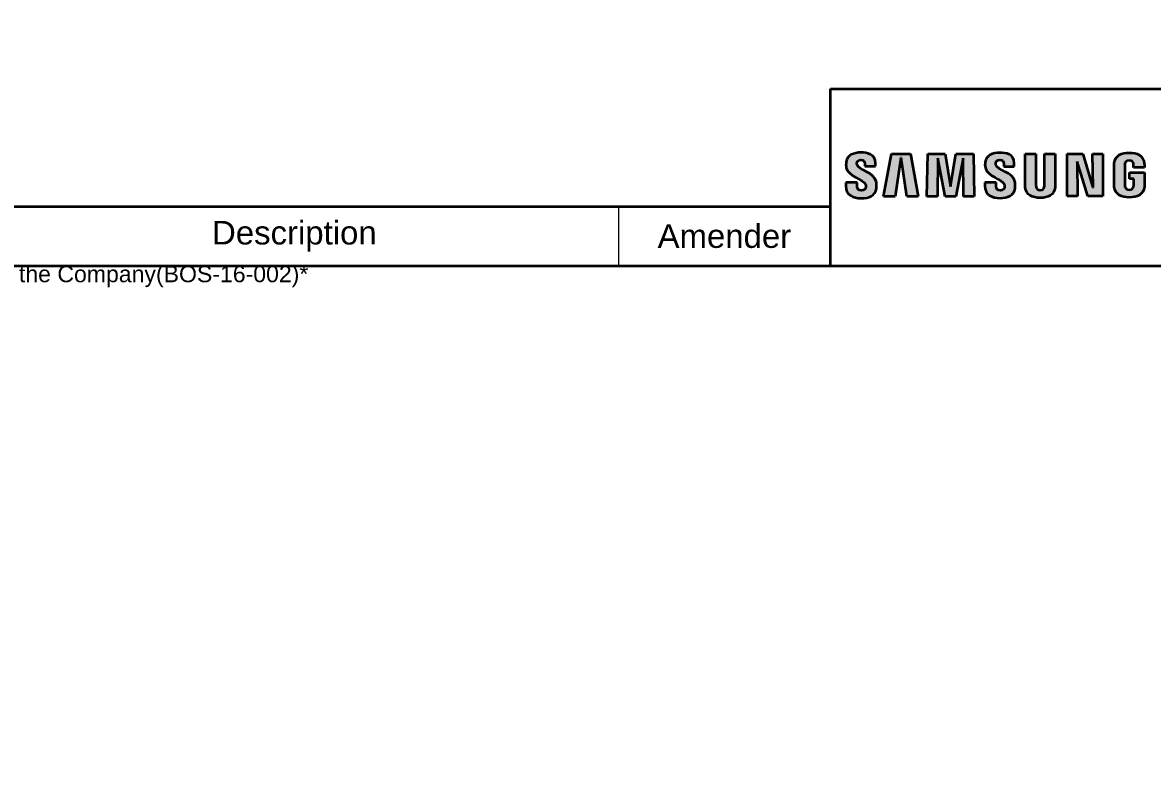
# Model space of a CAD drawing. Header units: millimetres. Extents: x 0 to 693, y -57 to 487.
# Drawn here: x 154.1 to 313.9, y -56.5 to 51 of the extents above; entities that cross this region are included whole.
import ezdxf
from ezdxf import colors
from ezdxf.entities.mleader import LeaderData, LeaderLine
from ezdxf.math import Vec2, Vec3

# ---------------------------------------------------------------- set-up
doc = ezdxf.new("R2010")
doc.units = ezdxf.units.MM
doc.header["$LTSCALE"] = 1.666667
for name, color, linetype in [('Default', 7, 'Continuous'), ('Layer_1', 7, 'Continuous'), ('LOGO', 7, 'Continuous'), ('Template', 7, 'Continuous'), ('TEXT_CALLOUT', 7, 'Continuous')]:
    doc.layers.add(name, color=color, linetype=linetype)

# ---------------------------------------------------------------- blocks, each defined once
blk = doc.blocks.new('_DOT')
at = {"color": 0, "linetype": 'ByBlock', "lineweight": -2}
blk.add_line((-0.5, 0), (-1, 0), dxfattribs=at)
at = {"color": 0, "linetype": 'ByBlock', "const_width": 0.5}
blk.add_lwpolyline([(-0.25, 0, 1), (0.25, 0, 1)], format="xyb", close=True, dxfattribs=at)
blk = doc.blocks.new('SAMSUNG')
at = {"layer": 'Default', "linetype": 'Continuous', "lineweight": 5}
h = blk.add_hatch(color=7, dxfattribs=at)
edge = h.paths.add_edge_path()
edge.add_spline(control_points=[(-0.09, -0.47), (-0.09, -1.81), (0.98, -2.22), (2.11, -2.22), (3.2, -2.22), (4.1, -1.85), (4.25, -0.84), (4.32, -0.32), (4.26, 0.02), (4.24, 0.15), (3.98, 1.42), (1.69, 1.79), (1.52, 2.5), (1.49, 2.62), (1.5, 2.75), (1.51, 2.82), (1.56, 3.01), (1.69, 3.22), (2.07, 3.22), (2.42, 3.22), (2.63, 3.01), (2.63, 2.68), (2.63, 2.56), (2.63, 2.3), (2.63, 2.3)], knot_values=[0, 0, 0, 0, 0.125, 0.125, 0.125, 0.25, 0.25, 0.25, 0.375, 0.375, 0.375, 0.5, 0.5, 0.5, 0.625, 0.625, 0.625, 0.75, 0.75, 0.75, 0.875, 0.875, 0.875, 1, 1, 1, 1], degree=3, periodic=0)
edge.add_spline(control_points=[(2.63, 2.3), (2.63, 2.3), (4.13, 2.3), (4.13, 2.3)], knot_values=[0, 0, 0, 0, 1, 1, 1, 1], degree=3, periodic=0)
edge.add_spline(control_points=[(4.13, 2.3), (4.13, 2.3), (4.13, 2.73), (4.13, 2.73)], knot_values=[0, 0, 0, 0, 1, 1, 1, 1], degree=3, periodic=0)
edge.add_spline(control_points=[(4.13, 2.73), (4.13, 4.04), (2.95, 4.25), (2.1, 4.25), (1.03, 4.25), (0.15, 3.89), (-0.01, 2.91), (-0.06, 2.64), (-0.06, 2.4), (0, 2.09), (0.26, 0.86), (2.41, 0.5), (2.72, -0.28)], knot_values=[0, 0, 0, 0, 0.25, 0.25, 0.25, 0.5, 0.5, 0.5, 0.75, 0.75, 0.75, 1, 1, 1, 1], degree=3, periodic=0)
edge.add_spline(control_points=[(2.72, -0.28), (2.78, -0.43), (2.76, -0.61), (2.73, -0.73), (2.68, -0.93), (2.55, -1.13), (2.14, -1.13), (1.77, -1.13), (1.54, -0.91), (1.54, -0.58)], knot_values=[0, 0, 0, 0, 0.333333, 0.333333, 0.333333, 0.666667, 0.666667, 0.666667, 1, 1, 1, 1], degree=3, periodic=0)
edge.add_spline(control_points=[(1.54, -0.58), (1.54, -0.58), (1.54, 0), (1.54, 0)], knot_values=[0, 0, 0, 0, 1, 1, 1, 1], degree=3, periodic=0)
edge.add_spline(control_points=[(1.54, 0), (1.54, 0), (-0.08, 0), (-0.08, 0)], knot_values=[0, 0, 0, 0, 1, 1, 1, 1], degree=3, periodic=0)
edge.add_spline(control_points=[(-0.08, 0), (-0.08, 0), (-0.09, -0.47), (-0.09, -0.47)], knot_values=[0, 0, 0, 0, 1, 1, 1, 1], degree=3, periodic=0)
for points in [[(6.38, 4.06), (5.26, -1.98), (6.9, -1.98), (7.72, 3.5), (7.75, 3.5), (8.56, -1.98), (10.18, -1.98), (9.07, 4.06)], [(11.52, 4.06), (11.39, -1.98), (12.9, -1.98), (12.94, 3.45), (12.97, 3.45), (13.98, -1.98), (15.51, -1.98), (16.52, 3.45), (16.55, 3.45), (16.59, -1.98), (18.1, -1.98), (17.97, 4.06), (15.51, 4.06), (14.76, -0.56), (14.73, -0.56), (13.98, 4.06)], [(32.72, -1.92), (32.64, 2.98), (32.67, 2.98), (34.16, -1.92), (36.31, -1.92), (36.31, 4.06), (34.81, 4.06), (34.9, -0.69), (34.86, -0.69), (33.48, 4.06), (31.23, 4.06), (31.23, -1.92)]]:
    blk.add_hatch(color=7, dxfattribs=at).paths.add_polyline_path(points)
h = blk.add_hatch(color=7, dxfattribs=at)
edge = h.paths.add_edge_path()
edge.add_spline(control_points=[(23.76, 2.71), (23.76, 4.01), (22.59, 4.22), (21.74, 4.22), (20.68, 4.22), (19.81, 3.86), (19.65, 2.89), (19.61, 2.62), (19.6, 2.38), (19.67, 2.08), (19.92, 0.86), (22.05, 0.51), (22.36, -0.27)], knot_values=[0, 0, 0, 0, 0.25, 0.25, 0.25, 0.5, 0.5, 0.5, 0.75, 0.75, 0.75, 1, 1, 1, 1], degree=3, periodic=0)
edge.add_spline(control_points=[(22.36, -0.27), (22.42, -0.41), (22.4, -0.6), (22.37, -0.71), (22.32, -0.91), (22.19, -1.11), (21.79, -1.11), (21.41, -1.11), (21.19, -0.9), (21.19, -0.57)], knot_values=[0, 0, 0, 0, 0.333333, 0.333333, 0.333333, 0.666667, 0.666667, 0.666667, 1, 1, 1, 1], degree=3, periodic=0)
edge.add_spline(control_points=[(21.19, -0.57), (21.19, -0.57), (21.18, 0.01), (21.18, 0.01)], knot_values=[0, 0, 0, 0, 1, 1, 1, 1], degree=3, periodic=0)
edge.add_spline(control_points=[(21.18, 0.01), (21.18, 0.01), (19.58, 0.01), (19.58, 0.01)], knot_values=[0, 0, 0, 0, 1, 1, 1, 1], degree=3, periodic=0)
edge.add_spline(control_points=[(19.58, 0.01), (19.58, 0.01), (19.58, -0.45), (19.58, -0.45)], knot_values=[0, 0, 0, 0, 1, 1, 1, 1], degree=3, periodic=0)
edge.add_spline(control_points=[(19.58, -0.45), (19.58, -1.79), (20.63, -2.19), (21.75, -2.19), (22.84, -2.19), (23.73, -1.82), (23.87, -0.82), (23.94, -0.31), (23.89, 0.03), (23.86, 0.16), (23.61, 1.41), (21.34, 1.78), (21.17, 2.49), (21.14, 2.61), (21.15, 2.73), (21.16, 2.8), (21.21, 2.99), (21.34, 3.2), (21.71, 3.2), (22.06, 3.2), (22.27, 2.99), (22.27, 2.66), (22.27, 2.55), (22.27, 2.29), (22.27, 2.29)], knot_values=[0, 0, 0, 0, 0.125, 0.125, 0.125, 0.25, 0.25, 0.25, 0.375, 0.375, 0.375, 0.5, 0.5, 0.5, 0.625, 0.625, 0.625, 0.75, 0.75, 0.75, 0.875, 0.875, 0.875, 1, 1, 1, 1], degree=3, periodic=0)
edge.add_spline(control_points=[(22.27, 2.29), (22.27, 2.29), (23.76, 2.29), (23.76, 2.29)], knot_values=[0, 0, 0, 0, 1, 1, 1, 1], degree=3, periodic=0)
edge.add_spline(control_points=[(23.76, 2.29), (23.76, 2.29), (23.76, 2.71), (23.76, 2.71)], knot_values=[0, 0, 0, 0, 1, 1, 1, 1], degree=3, periodic=0)
h = blk.add_hatch(color=7, dxfattribs=at)
edge = h.paths.add_edge_path()
edge.add_spline(control_points=[(27.43, -1.08), (27.01, -1.08), (26.88, -0.79), (26.85, -0.64), (26.84, -0.58), (26.83, -0.49), (26.83, -0.41)], knot_values=[0, 0, 0, 0, 0.5, 0.5, 0.5, 1, 1, 1, 1], degree=3, periodic=0)
edge.add_spline(control_points=[(26.83, -0.41), (26.83, -0.41), (26.83, 4.06), (26.83, 4.06)], knot_values=[0, 0, 0, 0, 1, 1, 1, 1], degree=3, periodic=0)
edge.add_spline(control_points=[(26.83, 4.06), (26.83, 4.06), (25.31, 4.06), (25.31, 4.06)], knot_values=[0, 0, 0, 0, 1, 1, 1, 1], degree=3, periodic=0)
edge.add_spline(control_points=[(25.31, 4.06), (25.31, 4.06), (25.31, -0.27), (25.31, -0.27)], knot_values=[0, 0, 0, 0, 1, 1, 1, 1], degree=3, periodic=0)
edge.add_spline(control_points=[(25.31, -0.27), (25.3, -0.38), (25.32, -0.61), (25.32, -0.67), (25.43, -1.8), (26.32, -2.16), (27.43, -2.16), (28.54, -2.16), (29.43, -1.8), (29.54, -0.67), (29.54, -0.61), (29.55, -0.38), (29.55, -0.27)], knot_values=[0, 0, 0, 0, 0.25, 0.25, 0.25, 0.5, 0.5, 0.5, 0.75, 0.75, 0.75, 1, 1, 1, 1], degree=3, periodic=0)
edge.add_spline(control_points=[(29.55, -0.27), (29.55, -0.27), (29.55, 4.06), (29.55, 4.06)], knot_values=[0, 0, 0, 0, 1, 1, 1, 1], degree=3, periodic=0)
edge.add_spline(control_points=[(29.55, 4.06), (29.55, 4.06), (28.02, 4.06), (28.02, 4.06)], knot_values=[0, 0, 0, 0, 1, 1, 1, 1], degree=3, periodic=0)
edge.add_spline(control_points=[(28.02, 4.06), (28.02, 4.06), (28.02, -0.41), (28.02, -0.41)], knot_values=[0, 0, 0, 0, 1, 1, 1, 1], degree=3, periodic=0)
edge.add_spline(control_points=[(28.02, -0.41), (28.02, -0.49), (28.02, -0.58), (28.01, -0.64), (27.98, -0.79), (27.85, -1.08), (27.43, -1.08)], knot_values=[0, 0, 0, 0, 0.5, 0.5, 0.5, 1, 1, 1, 1], degree=3, periodic=0)
h = blk.add_hatch(color=7, dxfattribs=at)
edge = h.paths.add_edge_path()
edge.add_spline(control_points=[(40.03, -1.02), (39.59, -1.02), (39.44, -0.74), (39.41, -0.58), (39.4, -0.51), (39.39, -0.43), (39.4, -0.35)], knot_values=[0, 0, 0, 0, 0.5, 0.5, 0.5, 1, 1, 1, 1], degree=3, periodic=0)
edge.add_spline(control_points=[(39.4, -0.35), (39.4, -0.35), (39.4, 2.41), (39.4, 2.41)], knot_values=[0, 0, 0, 0, 1, 1, 1, 1], degree=3, periodic=0)
edge.add_spline(control_points=[(39.4, 2.41), (39.4, 2.51), (39.4, 2.62), (39.42, 2.7), (39.45, 2.85), (39.58, 3.14), (40.02, 3.14), (40.48, 3.14), (40.6, 2.83), (40.62, 2.7), (40.64, 2.61), (40.64, 2.47), (40.64, 2.47)], knot_values=[0, 0, 0, 0, 0.25, 0.25, 0.25, 0.5, 0.5, 0.5, 0.75, 0.75, 0.75, 1, 1, 1, 1], degree=3, periodic=0)
edge.add_spline(control_points=[(40.64, 2.47), (40.64, 2.47), (40.64, 2.13), (40.64, 2.13)], knot_values=[0, 0, 0, 0, 1, 1, 1, 1], degree=3, periodic=0)
edge.add_spline(control_points=[(40.64, 2.13), (40.64, 2.13), (42.17, 2.13), (42.17, 2.13)], knot_values=[0, 0, 0, 0, 1, 1, 1, 1], degree=3, periodic=0)
edge.add_spline(control_points=[(42.17, 2.13), (42.17, 2.13), (42.17, 2.33), (42.17, 2.33)], knot_values=[0, 0, 0, 0, 1, 1, 1, 1], degree=3, periodic=0)
edge.add_spline(control_points=[(42.17, 2.33), (42.17, 2.33), (42.17, 2.54), (42.15, 2.73), (42.04, 3.86), (41.1, 4.22), (40.03, 4.22), (38.96, 4.22), (38.05, 3.86), (37.91, 2.73), (37.9, 2.63), (37.89, 2.44), (37.89, 2.33)], knot_values=[0, 0, 0, 0, 0.25, 0.25, 0.25, 0.5, 0.5, 0.5, 0.75, 0.75, 0.75, 1, 1, 1, 1], degree=3, periodic=0)
edge.add_spline(control_points=[(37.89, 2.33), (37.89, 2.33), (37.89, -0.21), (37.89, -0.21)], knot_values=[0, 0, 0, 0, 1, 1, 1, 1], degree=3, periodic=0)
edge.add_spline(control_points=[(37.89, -0.21), (37.89, -0.32), (37.89, -0.41), (37.91, -0.61), (38.01, -1.71), (38.96, -2.1), (40.03, -2.1), (41.1, -2.1), (42.06, -1.71), (42.16, -0.61), (42.18, -0.41), (42.18, -0.32), (42.18, -0.21)], knot_values=[0, 0, 0, 0, 0.25, 0.25, 0.25, 0.5, 0.5, 0.5, 0.75, 0.75, 0.75, 1, 1, 1, 1], degree=3, periodic=0)
edge.add_spline(control_points=[(42.18, -0.21), (42.18, -0.21), (42.18, 1.41), (42.18, 1.41)], knot_values=[0, 0, 0, 0, 1, 1, 1, 1], degree=3, periodic=0)
edge.add_spline(control_points=[(42.18, 1.41), (42.18, 1.41), (40.04, 1.41), (40.04, 1.41)], knot_values=[0, 0, 0, 0, 1, 1, 1, 1], degree=3, periodic=0)
edge.add_spline(control_points=[(40.04, 1.41), (40.04, 1.41), (40.04, 0.53), (40.04, 0.53)], knot_values=[0, 0, 0, 0, 1, 1, 1, 1], degree=3, periodic=0)
edge.add_spline(control_points=[(40.04, 0.53), (40.04, 0.53), (40.66, 0.53), (40.66, 0.53)], knot_values=[0, 0, 0, 0, 1, 1, 1, 1], degree=3, periodic=0)
edge.add_spline(control_points=[(40.66, 0.53), (40.66, 0.53), (40.66, -0.35), (40.66, -0.35)], knot_values=[0, 0, 0, 0, 1, 1, 1, 1], degree=3, periodic=0)
edge.add_spline(control_points=[(40.66, -0.35), (40.66, -0.43), (40.66, -0.51), (40.64, -0.58), (40.62, -0.74), (40.46, -1.02), (40.03, -1.02)], knot_values=[0, 0, 0, 0, 0.5, 0.5, 0.5, 1, 1, 1, 1], degree=3, periodic=0)
at = {"layer": 'Layer_1', "color": 7, "linetype": 'Continuous', "lineweight": 35}
for p, q in [((5.26, -1.98), (6.38, 4.06)), ((5.26, -1.98), (6.38, 4.06)), ((6.38, 4.06), (9.07, 4.06)), ((6.38, 4.06), (9.07, 4.06)), ((7.72, 3.5), (6.9, -1.98)), ((7.72, 3.5), (6.9, -1.98)), ((7.75, 3.5), (7.72, 3.5)), ((7.75, 3.5), (7.72, 3.5)), ((8.56, -1.98), (7.75, 3.5)), ((8.56, -1.98), (7.75, 3.5)), ((9.07, 4.06), (10.18, -1.98)), ((9.07, 4.06), (10.18, -1.98)), ((11.39, -1.98), (11.52, 4.06)), ((11.39, -1.98), (11.52, 4.06)), ((11.52, 4.06), (13.98, 4.06)), ((11.52, 4.06), (13.98, 4.06)), ((12.94, 3.45), (12.9, -1.98)), ((12.94, 3.45), (12.9, -1.98)), ((12.97, 3.45), (12.94, 3.45)), ((12.97, 3.45), (12.94, 3.45)), ((13.98, -1.98), (12.97, 3.45)), ((13.98, -1.98), (12.97, 3.45)), ((13.98, 4.06), (14.73, -0.56)), ((13.98, 4.06), (14.73, -0.56)), ((14.76, -0.56), (15.51, 4.06)), ((14.76, -0.56), (15.51, 4.06)), ((15.51, 4.06), (17.97, 4.06)), ((15.51, 4.06), (17.97, 4.06)), ((16.52, 3.45), (15.51, -1.98)), ((16.52, 3.45), (15.51, -1.98)), ((16.55, 3.45), (16.52, 3.45)), ((16.55, 3.45), (16.52, 3.45)), ((16.59, -1.98), (16.55, 3.45)), ((16.59, -1.98), (16.55, 3.45)), ((17.97, 4.06), (18.1, -1.98)), ((17.97, 4.06), (18.1, -1.98)), ((31.23, -1.92), (31.23, 4.06)), ((31.23, 4.06), (33.48, 4.06)), ((31.23, 4.06), (33.48, 4.06)), ((31.23, -1.92), (31.23, 4.06)), ((33.48, 4.06), (34.86, -0.69)), ((33.48, 4.06), (34.86, -0.69)), ((34.9, -0.69), (34.81, 4.06)), ((34.81, 4.06), (36.31, 4.06)), ((34.81, 4.06), (36.31, 4.06)), ((34.9, -0.69), (34.81, 4.06)), ((36.31, 4.06), (36.31, -1.92)), ((36.31, 4.06), (36.31, -1.92)), ((32.67, 2.98), (32.64, 2.98)), ((32.64, 2.98), (32.72, -1.92)), ((32.64, 2.98), (32.72, -1.92)), ((32.67, 2.98), (32.64, 2.98)), ((34.16, -1.92), (32.67, 2.98)), ((34.16, -1.92), (32.67, 2.98)), ((14.73, -0.56), (14.76, -0.56)), ((14.73, -0.56), (14.76, -0.56)), ((34.86, -0.69), (34.9, -0.69)), ((34.86, -0.69), (34.9, -0.69)), ((6.9, -1.98), (5.26, -1.98)), ((6.9, -1.98), (5.26, -1.98)), ((10.18, -1.98), (8.56, -1.98)), ((10.18, -1.98), (8.56, -1.98)), ((12.9, -1.98), (11.39, -1.98)), ((12.9, -1.98), (11.39, -1.98)), ((15.51, -1.98), (13.98, -1.98)), ((15.51, -1.98), (13.98, -1.98)), ((18.1, -1.98), (16.59, -1.98)), ((18.1, -1.98), (16.59, -1.98)), ((32.72, -1.92), (31.23, -1.92)), ((32.72, -1.92), (31.23, -1.92)), ((36.31, -1.92), (34.16, -1.92)), ((36.31, -1.92), (34.16, -1.92))]:
    blk.add_line(p, q, dxfattribs=at)
for points, knots in [([(-0.09, -0.47), (-0.09, -1.81), (0.98, -2.22), (2.11, -2.22), (3.2, -2.22), (4.1, -1.85), (4.25, -0.84), (4.32, -0.32), (4.26, 0.02), (4.24, 0.15), (3.98, 1.42), (1.69, 1.79), (1.52, 2.5), (1.49, 2.62), (1.5, 2.75), (1.51, 2.82), (1.56, 3.01), (1.69, 3.22), (2.07, 3.22), (2.42, 3.22), (2.63, 3.01), (2.63, 2.68), (2.63, 2.56), (2.63, 2.3), (2.63, 2.3)], [0, 0, 0, 0, 0.125, 0.125, 0.125, 0.25, 0.25, 0.25, 0.375, 0.375, 0.375, 0.5, 0.5, 0.5, 0.625, 0.625, 0.625, 0.75, 0.75, 0.75, 0.875, 0.875, 0.875, 1, 1, 1, 1]), ([(4.13, 2.73), (4.13, 4.04), (2.95, 4.25), (2.1, 4.25), (1.03, 4.25), (0.15, 3.89), (-0.01, 2.91), (-0.06, 2.64), (-0.06, 2.4), (0, 2.09), (0.26, 0.86), (2.41, 0.5), (2.72, -0.28)], [0, 0, 0, 0, 0.25, 0.25, 0.25, 0.5, 0.5, 0.5, 0.75, 0.75, 0.75, 1, 1, 1, 1]), ([(19.58, -0.45), (19.58, -1.79), (20.63, -2.19), (21.75, -2.19), (22.84, -2.19), (23.73, -1.82), (23.87, -0.82), (23.94, -0.31), (23.89, 0.03), (23.86, 0.16), (23.61, 1.41), (21.34, 1.78), (21.17, 2.49), (21.14, 2.61), (21.15, 2.73), (21.16, 2.8), (21.21, 2.99), (21.34, 3.2), (21.71, 3.2), (22.06, 3.2), (22.27, 2.99), (22.27, 2.66), (22.27, 2.55), (22.27, 2.29), (22.27, 2.29)], [0, 0, 0, 0, 0.125, 0.125, 0.125, 0.25, 0.25, 0.25, 0.375, 0.375, 0.375, 0.5, 0.5, 0.5, 0.625, 0.625, 0.625, 0.75, 0.75, 0.75, 0.875, 0.875, 0.875, 1, 1, 1, 1]), ([(23.76, 2.71), (23.76, 4.01), (22.59, 4.22), (21.74, 4.22), (20.68, 4.22), (19.81, 3.86), (19.65, 2.89), (19.61, 2.62), (19.6, 2.38), (19.67, 2.08), (19.92, 0.86), (22.05, 0.51), (22.36, -0.27)], [0, 0, 0, 0, 0.25, 0.25, 0.25, 0.5, 0.5, 0.5, 0.75, 0.75, 0.75, 1, 1, 1, 1]), ([(37.89, 2.33), (37.89, 2.44), (37.9, 2.63), (37.91, 2.73), (38.05, 3.86), (38.96, 4.22), (40.03, 4.22), (41.1, 4.22), (42.04, 3.86), (42.15, 2.73), (42.17, 2.54), (42.17, 2.33), (42.17, 2.33)], [0, 0, 0, 0, 0.25, 0.25, 0.25, 0.5, 0.5, 0.5, 0.75, 0.75, 0.75, 1, 1, 1, 1]), ([(40.64, 2.47), (40.64, 2.47), (40.64, 2.61), (40.62, 2.7), (40.6, 2.83), (40.48, 3.14), (40.02, 3.14), (39.58, 3.14), (39.45, 2.85), (39.42, 2.7), (39.4, 2.62), (39.4, 2.51), (39.4, 2.41)], [0, 0, 0, 0, 0.25, 0.25, 0.25, 0.5, 0.5, 0.5, 0.75, 0.75, 0.75, 1, 1, 1, 1]), ([(2.72, -0.28), (2.78, -0.43), (2.76, -0.61), (2.73, -0.73), (2.68, -0.93), (2.55, -1.13), (2.14, -1.13), (1.77, -1.13), (1.54, -0.91), (1.54, -0.58)], [0, 0, 0, 0, 0.333333, 0.333333, 0.333333, 0.666667, 0.666667, 0.666667, 1, 1, 1, 1]), ([(22.36, -0.27), (22.42, -0.41), (22.4, -0.6), (22.37, -0.71), (22.32, -0.91), (22.19, -1.11), (21.79, -1.11), (21.41, -1.11), (21.19, -0.9), (21.19, -0.57)], [0, 0, 0, 0, 0.333333, 0.333333, 0.333333, 0.666667, 0.666667, 0.666667, 1, 1, 1, 1]), ([(29.55, -0.27), (29.55, -0.38), (29.54, -0.61), (29.54, -0.67), (29.43, -1.8), (28.54, -2.16), (27.43, -2.16), (26.32, -2.16), (25.43, -1.8), (25.32, -0.67), (25.32, -0.61), (25.3, -0.38), (25.31, -0.27)], [0, 0, 0, 0, 0.25, 0.25, 0.25, 0.5, 0.5, 0.5, 0.75, 0.75, 0.75, 1, 1, 1, 1]), ([(26.83, -0.41), (26.83, -0.49), (26.84, -0.58), (26.85, -0.64), (26.88, -0.79), (27.01, -1.08), (27.43, -1.08)], [0, 0, 0, 0, 0.5, 0.5, 0.5, 1, 1, 1, 1]), ([(27.43, -1.08), (27.85, -1.08), (27.98, -0.79), (28.01, -0.64), (28.02, -0.58), (28.02, -0.49), (28.02, -0.41)], [0, 0, 0, 0, 0.5, 0.5, 0.5, 1, 1, 1, 1]), ([(42.18, -0.21), (42.18, -0.32), (42.18, -0.41), (42.16, -0.61), (42.06, -1.71), (41.1, -2.1), (40.03, -2.1), (38.96, -2.1), (38.01, -1.71), (37.91, -0.61), (37.89, -0.41), (37.89, -0.32), (37.89, -0.21)], [0, 0, 0, 0, 0.25, 0.25, 0.25, 0.5, 0.5, 0.5, 0.75, 0.75, 0.75, 1, 1, 1, 1]), ([(39.4, -0.35), (39.39, -0.43), (39.4, -0.51), (39.41, -0.58), (39.44, -0.74), (39.59, -1.02), (40.03, -1.02)], [0, 0, 0, 0, 0.5, 0.5, 0.5, 1, 1, 1, 1]), ([(40.03, -1.02), (40.46, -1.02), (40.62, -0.74), (40.64, -0.58), (40.66, -0.51), (40.66, -0.43), (40.66, -0.35)], [0, 0, 0, 0, 0.5, 0.5, 0.5, 1, 1, 1, 1])]:
    blk.add_open_spline(points, degree=3, knots=knots, dxfattribs=at)
for points in [[(25.31, 4.06), (25.31, 4.06), (26.83, 4.06), (26.83, 4.06)], [(25.31, -0.27), (25.31, -0.27), (25.31, 4.06), (25.31, 4.06)], [(26.83, 4.06), (26.83, 4.06), (26.83, -0.41), (26.83, -0.41)], [(28.02, 4.06), (28.02, 4.06), (29.55, 4.06), (29.55, 4.06)], [(28.02, -0.41), (28.02, -0.41), (28.02, 4.06), (28.02, 4.06)], [(29.55, 4.06), (29.55, 4.06), (29.55, -0.27), (29.55, -0.27)], [(2.63, 2.3), (2.63, 2.3), (4.13, 2.3), (4.13, 2.3)], [(4.13, 2.3), (4.13, 2.3), (4.13, 2.73), (4.13, 2.73)], [(22.27, 2.29), (22.27, 2.29), (23.76, 2.29), (23.76, 2.29)], [(23.76, 2.29), (23.76, 2.29), (23.76, 2.71), (23.76, 2.71)], [(37.89, -0.21), (37.89, -0.21), (37.89, 2.33), (37.89, 2.33)], [(39.4, 2.41), (39.4, 2.41), (39.4, -0.35), (39.4, -0.35)], [(40.64, 2.13), (40.64, 2.13), (40.64, 2.47), (40.64, 2.47)], [(42.17, 2.13), (42.17, 2.13), (40.64, 2.13), (40.64, 2.13)], [(42.17, 2.33), (42.17, 2.33), (42.17, 2.13), (42.17, 2.13)], [(-0.08, 0), (-0.08, 0), (-0.09, -0.47), (-0.09, -0.47)], [(1.54, 0), (1.54, 0), (-0.08, 0), (-0.08, 0)], [(1.54, -0.58), (1.54, -0.58), (1.54, 0), (1.54, 0)], [(21.18, 0.01), (21.18, 0.01), (19.58, 0.01), (19.58, 0.01)], [(19.58, 0.01), (19.58, 0.01), (19.58, -0.45), (19.58, -0.45)], [(21.19, -0.57), (21.19, -0.57), (21.18, 0.01), (21.18, 0.01)], [(40.04, 1.41), (40.04, 1.41), (42.18, 1.41), (42.18, 1.41)], [(40.04, 0.53), (40.04, 0.53), (40.04, 1.41), (40.04, 1.41)], [(40.66, 0.53), (40.66, 0.53), (40.04, 0.53), (40.04, 0.53)], [(40.66, -0.35), (40.66, -0.35), (40.66, 0.53), (40.66, 0.53)], [(42.18, 1.41), (42.18, 1.41), (42.18, -0.21), (42.18, -0.21)]]:
    blk.add_open_spline(points, degree=3, dxfattribs=at)

msp = doc.modelspace()

# ---------------------------------------------------------------- linework, layer by layer
at = {"layer": 'Template', "color": 7, "linetype": 'Continuous', "lineweight": 35}
for p, q in [((268.3333, 41.6667), (685, 41.6667)), ((268.3333, 16.6666), (268.3333, 41.6667)), ((268.3333, 25), (105, 25)), ((16.6667, 16.6667), (685, 16.6667))]:
    msp.add_line(p, q, dxfattribs=at)
at = {"layer": 'Template', "color": 7, "linetype": 'Continuous', "lineweight": 15}
msp.add_line((238.3333, 25), (238.3333, 16.6667), dxfattribs=at)

# ---------------------------------------------------------------- block references
at = {"layer": 'Default', "color": 7}
msp.add_blockref('SAMSUNG', (270.5777, 28.4263), dxfattribs=at)

# ---------------------------------------------------------------- texts
at = {"layer": 'Default', "char_height": 3.333333, "attachment_point": 5}
for s, insert, width in [('{\\fArial|b0||i0||c0|p34;\\C7;\\H3.333333333;\\W1.;Description}', (192.5, 20.8333), 92.583333), ('{\\fArial|b0||i0||c0|p34;\\C7;\\H3.333333333;\\W1.;Amender}', (253.3333, 20.8333), 30.3)]:
    msp.add_mtext(s, dxfattribs=dict(at, insert=insert, width=width))

# ---------------------------------------------------------------- leaders
at = {"layer": 'LOGO', "color": 7, "linetype": 'Continuous', "lineweight": 15}
ml = msp.add_multileader_mtext('Standard', dxfattribs=at)
ml.set_content('{\\pxsm0.9;\\fArial|b0||i0||c0|p34;\\W1.;CONFIDENTIAL\\P}', color=256)
ml.set_leader_properties()
ml.set_arrow_properties(name='DOT')
ml.build(insert=Vec2(0, 0))
ml.multileader.update_dxf_attribs({"leader_type": 0, "text_left_attachment_type": 4, "text_right_attachment_type": 4, "dogleg_length": 0})
ctx = ml.context
ctx.base_point, ctx.char_height, ctx.landing_gap_size = Vec3(629.934, 483.2372), 5, 1.75
ctx.left_attachment, ctx.right_attachment = 4, 4
notes = []
notes.append((ctx, [(0, (0, 0, 0), (0, 0), (1, 0), 1, [])]))
ctx.mtext.insert = Vec3(631.934, 485.7797)
at = {"layer": 'Template', "color": 7, "linetype": 'Continuous', "lineweight": 15}
ml = msp.add_multileader_mtext('Standard', dxfattribs=at)
ml.set_content('{\\pxsm0.9;\\fArial|b0||i0||c0|p34;\\W1.;C\\P}', color=256)
ml.set_leader_properties()
ml.set_arrow_properties(name='DOT')
ml.build(insert=Vec2(0, 0))
ml.multileader.update_dxf_attribs({"leader_type": 0, "dogleg_length": 0, "arrow_head_size": 2.9333})
ctx = ml.context
ctx.base_point, ctx.char_height, ctx.arrow_head_size, ctx.landing_gap_size = Vec3(246.442, 482.4688), 3.666667, 2.9333, 1.2833
notes.append((ctx, [(0, (0, 0, 0), (0, 0), (1, 0), 1, [])]))
ctx.mtext.insert = Vec3(248.442, 484.3333)
ml = msp.add_multileader_mtext('Standard', dxfattribs=at)
ml.set_content('{\\pxsm0.9;\\fArial|b0||i0||c0|p34;\\W1.;D\\P}', color=256)
ml.set_leader_properties()
ml.set_arrow_properties(name='DOT')
ml.build(insert=Vec2(0, 0))
ml.multileader.update_dxf_attribs({"leader_type": 0, "dogleg_length": 0, "arrow_head_size": 2.9333})
ctx = ml.context
ctx.base_point, ctx.char_height, ctx.arrow_head_size, ctx.landing_gap_size = Vec3(346.442, 482.5), 3.666667, 2.9333, 1.2833
notes.append((ctx, [(0, (0, 0, 0), (0, 0), (1, 0), 1, [])]))
ctx.mtext.insert = Vec3(348.442, 484.3333)
ml = msp.add_multileader_mtext('Standard', dxfattribs=at)
ml.set_content('{\\pxsm0.9;\\fArial|b0||i0||c0|p34;\\W1.;E\\P}', color=256)
ml.set_leader_properties()
ml.set_arrow_properties(name='DOT')
ml.build(insert=Vec2(0, 0))
ml.multileader.update_dxf_attribs({"leader_type": 0, "dogleg_length": 0, "arrow_head_size": 2.9333})
ctx = ml.context
ctx.base_point, ctx.char_height, ctx.arrow_head_size, ctx.landing_gap_size = Vec3(446.442, 482.5), 3.666667, 2.9333, 1.2833
notes.append((ctx, [(0, (0, 0, 0), (0, 0), (1, 0), 1, [])]))
ctx.mtext.insert = Vec3(448.442, 484.3333)
ml = msp.add_multileader_mtext('Standard', dxfattribs=at)
ml.set_content('{\\pxsm0.9;\\fArial|b0||i0||c0|p34;\\W1.;F\\P}', color=256)
ml.set_leader_properties()
ml.set_arrow_properties(name='DOT')
ml.build(insert=Vec2(0, 0))
ml.multileader.update_dxf_attribs({"leader_type": 0, "dogleg_length": 0, "arrow_head_size": 2.9333})
ctx = ml.context
ctx.base_point, ctx.char_height, ctx.arrow_head_size, ctx.landing_gap_size = Vec3(546.442, 482.5), 3.666667, 2.9333, 1.2833
notes.append((ctx, [(0, (0, 0, 0), (0, 0), (1, 0), 1, [])]))
ctx.mtext.insert = Vec3(548.442, 484.3333)
ml = msp.add_multileader_mtext('Standard', dxfattribs=at)
ml.set_content('{\\pxsm0.9;\\fArial|b0||i0||c0|p34;\\W1.;*This drawing is a copy and reprint prohibited without the prior written consent of the assets of the Company(BOS-16-002)*\\P}', color=256)
ml.set_leader_properties()
ml.build(insert=Vec2(0, 0))
ml.multileader.update_dxf_attribs({"text_left_attachment_type": 0, "text_right_attachment_type": 0, "dogleg_length": 0, "arrow_head_size": 0.4509})
ctx = ml.context
ctx.base_point, ctx.char_height, ctx.arrow_head_size, ctx.landing_gap_size = Vec3(15.4833, 15.157), 2.3333333, 0.4509, 0.8167
ctx.left_attachment, ctx.right_attachment = 0, 0
notes.append((ctx, [(0, (0, 0, 0), (0, 0), (1, 0), 1, [])]))
ctx.mtext.insert = Vec3(17.4833, 16.6667)
ml = msp.add_multileader_mtext('Standard', dxfattribs=at)
ml.set_content('{\\pxsm0.9;\\fArial|b0||i0||c0|p34;\\W1.;[General Tolerance는 ISO 2768-1 적용, 중심거리는 KS B 0420 4급, 판금/Frame은 KS B 0413 C급 적용]\\P}', color=256)
ml.set_leader_properties()
ml.set_arrow_properties(name='DOT')
ml.build(insert=Vec2(0, 0))
ml.multileader.update_dxf_attribs({"leader_type": 0, "dogleg_length": 0, "arrow_head_size": 1.8667})
ctx = ml.context
ctx.base_point, ctx.char_height, ctx.arrow_head_size, ctx.landing_gap_size = Vec3(416.07, 12.8435), 2.3333333, 1.8667, 0.8167
notes.append((ctx, [(0, (0, 0, 0), (0, 0), (1, 0), 1, [])]))
ctx.mtext.insert = Vec3(418.07, 14.3333)
at = {"layer": 'TEXT_CALLOUT', "color": 7, "linetype": 'Continuous', "lineweight": 15}
ml = msp.add_multileader_mtext('Standard', dxfattribs=at)
ml.set_content('{\\pxsm0.9;\\fArial|b0||i0||c0|p34;\\W1.;강재헌\\P}', color=256)
ml.set_leader_properties()
ml.set_arrow_properties(name='DOT')
ml.build(insert=Vec2(0, 0))
ml.multileader.update_dxf_attribs({"dogleg_length": 0, "arrow_head_size": 1.3074})
ctx = ml.context
ctx.base_point, ctx.char_height, ctx.arrow_head_size, ctx.landing_gap_size = Vec3(345.6, 37.3817), 3.333333, 1.3074, 1.1667
ctx.text_align_type = 1
notes.append((ctx, [(0, (0, 0, 0), (0, 0), (1, 0), 1, [])]))
ctx.mtext.insert, ctx.mtext.alignment = Vec3(353.8333, 39.1667), 2
ml = msp.add_multileader_mtext('Standard', dxfattribs=at)
ml.set_content('{\\pxsm0.9;\\fArial|b1||i0||c0|p34;\\W0.9984025559;BRACKET-SIDE UTIL PANEL P1\\P}', color=256)
ml.set_leader_properties()
ml.set_arrow_properties(name='DOT')
ml.build(insert=Vec2(0, 0))
ml.multileader.update_dxf_attribs({"dogleg_length": 0, "arrow_head_size": 1.1036})
ctx = ml.context
ctx.base_point, ctx.arrow_head_size, ctx.landing_gap_size = Vec3(598.3895, 37.462), 1.1036, 1.4
ctx.text_align_type = 1
notes.append((ctx, [(0, (0, 0, 0), (0, 0), (1, 0), 1, [])]))
ctx.mtext.insert, ctx.mtext.alignment = Vec3(642.1667, 39.5), 2
ml = msp.add_multileader_mtext('Standard', dxfattribs=at)
ml.set_content('{\\pxsm0.9;\\fArial|b0||i0||c0|p34;\\W1.;A6061-T6\\P}', color=256)
ml.set_leader_properties()
ml.set_arrow_properties(name='DOT')
ml.build(insert=Vec2(0, 0))
ml.multileader.update_dxf_attribs({"dogleg_length": 0, "arrow_head_size": 2.6667})
ctx = ml.context
ctx.base_point, ctx.char_height, ctx.arrow_head_size, ctx.landing_gap_size = Vec3(465.9487, 37.5532), 3.333333, 2.6667, 1.1667
ctx.text_align_type = 1
notes.append((ctx, [(0, (0, 0, 0), (0, 0), (1, 0), 1, [])]))
ctx.mtext.insert, ctx.mtext.alignment = Vec3(478.0587, 39.2482), 2
ml = msp.add_multileader_mtext('Standard', dxfattribs=at)
ml.set_content('{\\pxsm0.9;\\fArial|b0||i0||c0|p34;\\W1.;-\\P}', color=256)
ml.set_leader_properties()
ml.set_arrow_properties(name='DOT')
ml.build(insert=Vec2(0, 0))
ml.multileader.update_dxf_attribs({"dogleg_length": 0, "arrow_head_size": 2.6667})
ctx = ml.context
ctx.base_point, ctx.char_height, ctx.arrow_head_size, ctx.landing_gap_size = Vec3(547.0383, 37.5), 3.333333, 2.6667, 1.1667
ctx.text_align_type = 1
notes.append((ctx, [(0, (0, 0, 0), (0, 0), (1, 0), 1, [])]))
ctx.mtext.insert, ctx.mtext.alignment = Vec3(549.6667, 39.1667), 2
ml = msp.add_multileader_mtext('Standard', dxfattribs=at)
ml.set_content('{\\pxsm0.9;\\fArial|b0||i0||c0|p34;\\W1.;mm\\P}', color=256)
ml.set_leader_properties()
ml.build(insert=Vec2(0, 0))
ml.multileader.update_dxf_attribs({"dogleg_length": 0, "arrow_head_size": 2.6667})
ctx = ml.context
ctx.base_point, ctx.char_height, ctx.arrow_head_size, ctx.landing_gap_size = Vec3(404.925, 37.5), 3.333333, 2.6667, 1.1667
ctx.text_align_type = 1
notes.append((ctx, [(0, (0, 0, 0), (0, 0), (1, 0), 1, [])]))
ctx.mtext.insert, ctx.mtext.alignment = Vec3(410.5, 39.1667), 2
ml = msp.add_multileader_mtext('Standard', dxfattribs=at)
ml.set_content('{\\pxsm0.9;\\fArial|b0||i0||c0|p34;\\W1.;지원영\\P}', color=256)
ml.set_leader_properties()
ml.set_arrow_properties(name='DOT')
ml.build(insert=Vec2(0, 0))
ml.multileader.update_dxf_attribs({"dogleg_length": 0, "arrow_head_size": 2.6667})
ctx = ml.context
ctx.base_point, ctx.char_height, ctx.arrow_head_size, ctx.landing_gap_size = Vec3(345.675, 29.0483), 3.333333, 2.6667, 1.1667
ctx.text_align_type = 1
notes.append((ctx, [(0, (0, 0, 0), (0, 0), (1, 0), 1, [])]))
ctx.mtext.insert, ctx.mtext.alignment = Vec3(353.8333, 30.8333), 2
ml = msp.add_multileader_mtext('Standard', dxfattribs=at)
ml.set_content('{\\pxsm0.9;\\fArial|b0||i0||c0|p34;\\W1.;1급(f)\\P}', color=256)
ml.set_leader_properties()
ml.set_arrow_properties(name='DOT')
ml.build(insert=Vec2(0, 0))
ml.multileader.update_dxf_attribs({"dogleg_length": 0, "arrow_head_size": 2.6667})
ctx = ml.context
ctx.base_point, ctx.char_height, ctx.arrow_head_size, ctx.landing_gap_size = Vec3(402.529, 28.6767), 3.333333, 2.6667, 1.1667
notes.append((ctx, [(0, (0, 0, 0), (0, 0), (1, 0), 1, [])]))
ctx.mtext.insert = Vec3(404.529, 30.8333)
ml = msp.add_multileader_mtext('Standard', dxfattribs=at)
ml.set_content('{\\pxsm0.9;\\fArial|b0||i0||c0|p34;\\W1.;N/A\\P}', color=256)
ml.set_leader_properties()
ml.set_arrow_properties(name='DOT')
ml.build(insert=Vec2(0, 0))
ml.multileader.update_dxf_attribs({"dogleg_length": 0, "arrow_head_size": 1.0533})
ctx = ml.context
ctx.base_point, ctx.char_height, ctx.arrow_head_size, ctx.landing_gap_size = Vec3(472.295, 29.1383), 3.333333, 1.0533, 1.1667
ctx.text_align_type = 1
notes.append((ctx, [(0, (0, 0, 0), (0, 0), (1, 0), 1, [])]))
ctx.mtext.insert, ctx.mtext.alignment = Vec3(478, 30.8333), 2
ml = msp.add_multileader_mtext('Standard', dxfattribs=at)
ml.set_content('{\\pxsm0.9;\\fArial|b0||i0||c0|p34;\\W1.;( 0.55 kg )\\P}', color=256)
ml.set_leader_properties()
ml.build(insert=Vec2(0, 0))
ml.multileader.update_dxf_attribs({"dogleg_length": 0, "arrow_head_size": 2.6667})
ctx = ml.context
ctx.base_point, ctx.char_height, ctx.arrow_head_size, ctx.landing_gap_size = Vec3(537.8387, 28.5926), 3.333333, 2.6667, 1.1667
ctx.text_align_type = 1
notes.append((ctx, [(0, (0, 0, 0), (0, 0), (1, 0), 1, [])]))
ctx.mtext.insert, ctx.mtext.alignment = Vec3(550.087, 30.7493), 2
ml = msp.add_multileader_mtext('Standard', dxfattribs=at)
ml.set_content('{\\pxsm0.9;\\fArial|b0||i0||c0|p34;\\W1.;2019-03-08\\P}', color=256)
ml.set_leader_properties()
ml.set_arrow_properties(name='DOT')
ml.build(insert=Vec2(0, 0))
ml.multileader.update_dxf_attribs({"dogleg_length": 0, "arrow_head_size": 1.1728})
ctx = ml.context
ctx.base_point, ctx.char_height, ctx.arrow_head_size, ctx.landing_gap_size = Vec3(611.2526, 29.0515), 3.333333, 1.1728, 1.1667
ctx.text_align_type = 1
notes.append((ctx, [(0, (0, 0, 0), (0, 0), (1, 0), 1, [])]))
ctx.mtext.insert, ctx.mtext.width, ctx.mtext.alignment = Vec3(624.9792, 30.7465), 50, 2
ml = msp.add_multileader_mtext('Standard', dxfattribs=at)
ml.set_content('{\\pxsm0.9;\\fArial|b0||i0||c0|p34;\\W1.;김응수\\P}', color=256)
ml.set_leader_properties()
ml.set_arrow_properties(name='DOT')
ml.build(insert=Vec2(0, 0))
ml.multileader.update_dxf_attribs({"dogleg_length": 0, "arrow_head_size": 2.6667})
ctx = ml.context
ctx.base_point, ctx.char_height, ctx.arrow_head_size, ctx.landing_gap_size = Vec3(345.46, 20.715), 3.333333, 2.6667, 1.1667
ctx.text_align_type = 1
notes.append((ctx, [(0, (0, 0, 0), (0, 0), (1, 0), 1, [])]))
ctx.mtext.insert, ctx.mtext.alignment = Vec3(353.8333, 22.5), 2
ml = msp.add_multileader_mtext('Standard', dxfattribs=at)
ml.set_content('{\\pxsm0.9;\\fArial|b1||i0||c0|p34;\\W1.;D107-50341B\\P}', color=256)
ml.set_leader_properties()
ml.set_arrow_properties(name='DOT')
ml.build(insert=Vec2(0, 0))
ml.multileader.update_dxf_attribs({"dogleg_length": 0, "arrow_head_size": 1.0768})
ctx = ml.context
ctx.base_point, ctx.arrow_head_size, ctx.landing_gap_size = Vec3(605.9973, 20.7993), 1.0768, 1.4
ctx.text_align_type = 1
notes.append((ctx, [(0, (0, 0, 0), (0, 0), (1, 0), 1, [])]))
ctx.mtext.insert, ctx.mtext.alignment = Vec3(625.0333, 22.8333), 2
ml = msp.add_multileader_mtext('Standard', dxfattribs=at)
ml.set_content('{\\pxsm0.9;\\fArial|b0||i0||c0|p34;\\W1.;1/1\\P}', color=256)
ml.set_leader_properties()
ml.set_arrow_properties(name='DOT')
ml.build(insert=Vec2(0, 0))
ml.multileader.update_dxf_attribs({"dogleg_length": 0, "arrow_head_size": 0.9734})
ctx = ml.context
ctx.base_point, ctx.char_height, ctx.arrow_head_size, ctx.landing_gap_size = Vec3(670.9467, 20.805), 3.333333, 0.9734, 1.1667
ctx.text_align_type = 1
notes.append((ctx, [(0, (0, 0, 0), (0, 0), (1, 0), 1, [])]))
ctx.mtext.insert, ctx.mtext.alignment = Vec3(675.5, 22.5), 2
ml = msp.add_multileader_mtext('Standard', dxfattribs=at)
ml.set_content('{\\pxsm0.9;\\fArial|b0||i0||c0|p34;\\W1.;VIBRATOR\\P}', color=256)
ml.set_leader_properties()
ml.set_arrow_properties(name='DOT')
ml.build(insert=Vec2(0, 0))
ml.multileader.update_dxf_attribs({"dogleg_length": 0, "arrow_head_size": 1.0533})
ctx = ml.context
ctx.base_point, ctx.char_height, ctx.arrow_head_size, ctx.landing_gap_size = Vec3(464.1483, 20.805), 3.333333, 1.0533, 1.1667
ctx.text_align_type = 1
notes.append((ctx, [(0, (0, 0, 0), (0, 0), (1, 0), 1, [])]))
ctx.mtext.insert, ctx.mtext.alignment = Vec3(478, 22.5), 2
ml = msp.add_multileader_mtext('Standard', dxfattribs=at)
ml.set_content('{\\pxsm0.9;\\fArial|b0||i0||c0|p34;\\W1.;000\\P}', color=256)
ml.set_leader_properties()
ml.set_arrow_properties(name='DOT')
ml.build(insert=Vec2(0, 0))
ml.multileader.update_dxf_attribs({"dogleg_length": 0, "arrow_head_size": 2.6667})
ctx = ml.context
ctx.base_point, ctx.char_height, ctx.arrow_head_size, ctx.landing_gap_size = Vec3(654.466, 20.805), 3.333333, 2.6667, 1.1667
ctx.text_align_type = 1
notes.append((ctx, [(0, (0, 0, 0), (0, 0), (1, 0), 1, [])]))
ctx.mtext.insert, ctx.mtext.alignment = Vec3(660.1377, 22.5), 2
ml = msp.add_multileader_mtext('Standard', dxfattribs=at)
ml.set_content('{\\pxsm0.9;\\fArial|b0||i0||c0|p34;\\W1.;1:1.67\\P}', color=256)
ml.set_leader_properties()
ml.build(insert=Vec2(0, 0))
ml.multileader.update_dxf_attribs({"dogleg_length": 0, "arrow_head_size": 2.6667})
ctx = ml.context
ctx.base_point, ctx.char_height, ctx.arrow_head_size, ctx.landing_gap_size = Vec3(405.6542, 20.805), 3.333333, 2.6667, 1.1667
ctx.text_align_type = 1
notes.append((ctx, [(0, (0, 0, 0), (0, 0), (1, 0), 1, [])]))
ctx.mtext.insert, ctx.mtext.alignment = Vec3(413.7609, 22.5), 2
ml = msp.add_multileader_mtext('Standard', dxfattribs=at)
ml.set_content('{\\pxsm0.9;\\fArial|b0||i0||c0|p34;\\W1.;-\\P}', color=256)
ml.set_leader_properties()
ml.set_arrow_properties(name='DOT')
ml.build(insert=Vec2(0, 0))
ml.multileader.update_dxf_attribs({"dogleg_length": 0, "arrow_head_size": 2.6667})
ctx = ml.context
ctx.base_point, ctx.char_height, ctx.arrow_head_size, ctx.landing_gap_size = Vec3(547.0383, 20.8333), 3.333333, 2.6667, 1.1667
ctx.text_align_type = 1
notes.append((ctx, [(0, (0, 0, 0), (0, 0), (1, 0), 1, [])]))
ctx.mtext.insert, ctx.mtext.alignment = Vec3(549.6667, 22.5), 2
ml = msp.add_multileader_mtext('Standard', dxfattribs=at)
ml.set_content('{\\pxsm0.9;\\fArial|b0||i0||c0|p34;\\W1.;강재헌\\P}', color=256)
ml.set_leader_properties()
ml.set_arrow_properties(name='DOT')
ml.build(insert=Vec2(0, 0))
ml.multileader.update_dxf_attribs({"dogleg_length": 0, "arrow_head_size": 0.875})
ctx = ml.context
ctx.base_point, ctx.char_height, ctx.arrow_head_size, ctx.landing_gap_size = Vec3(604.7667, 13.0483), 3.333333, 0.875, 1.1667
ctx.text_align_type = 1
notes.append((ctx, [(0, (0, 0, 0), (0, 0), (1, 0), 1, [])]))
ctx.mtext.insert, ctx.mtext.alignment = Vec3(613, 14.8333), 2
ml = msp.add_multileader_mtext('Standard', dxfattribs=at)
ml.set_content('{\\pxsm0.9;\\fArial|b0||i0||c0|p34;\\W1.;010-2788-7837\\P}', color=256)
ml.set_leader_properties()
ml.set_arrow_properties(name='DOT')
ml.build(insert=Vec2(0, 0))
ml.multileader.update_dxf_attribs({"dogleg_length": 0, "arrow_head_size": 0.9636})
ctx = ml.context
ctx.base_point, ctx.char_height, ctx.arrow_head_size, ctx.landing_gap_size = Vec3(637.0933, 13.1383), 3.333333, 0.9636, 1.1667
ctx.text_align_type = 1
notes.append((ctx, [(0, (0, 0, 0), (0, 0), (1, 0), 1, [])]))
ctx.mtext.insert, ctx.mtext.alignment = Vec3(654.6667, 14.8333), 2
for ctx, leaders in notes:
    for number, flags, end, landing, length, lines in leaders:
        leader = LeaderData()
        leader.index, (leader.has_last_leader_line, leader.has_dogleg_vector, leader.attachment_direction) = number, flags
        leader.last_leader_point, leader.dogleg_vector, leader.dogleg_length = Vec3(end), Vec3(landing), length
        for number, points, colour, breaks in lines:
            line = LeaderLine()
            line.index, line.vertices, line.color, line.breaks = number, Vec3.list(points), colors.encode_raw_color(colour), breaks
            leader.lines.append(line)
        ctx.leaders.append(leader)

doc.saveas('drawing.dxf')
